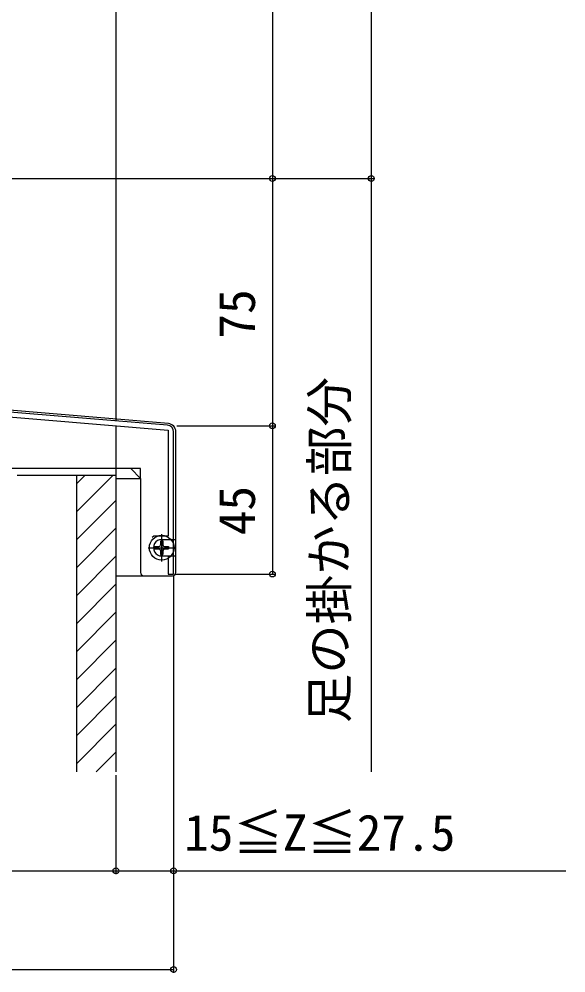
# Model space of a CAD drawing. Units: millimetres, scale not verified. Extents: x -875 to 875, y -1300 to 1293.
# Drawn here: x -544.9 to -379, y -59.8 to 229.6 of the extents above; entities that cross this region are included whole.
import ezdxf
from ezdxf.enums import TextEntityAlignment as Align

# ---------------------------------------------------------------- set-up
doc = ezdxf.new("R2010")
doc.units = ezdxf.units.MM
doc.header["$LTSCALE"] = 8
for name, color, linetype in [('0-3_YKK_11', 7, 'Continuous'), ('0-6_YKK_13', 4, 'Continuous'), ('0-8_YKK_D', 6, 'Continuous'), ('0-A_YSS_K', 3, 'Continuous')]:
    doc.layers.add(name, color=color, linetype=linetype)
doc.styles.add('ＭＳ ゴシック', font='')
doc.styles.get('ＭＳ ゴシック').set_extended_font_data('MS Gothic')

msp = doc.modelspace()

# ---------------------------------------------------------------- linework, layer by layer
at = {"layer": '0-3_YKK_11'}
for p, q in [((-499.857, 106.351), (-662.377, 119.894)), ((-501.623, 71.698), (-501.623, 66.698)), ((-504.123, 69.198), (-499.123, 69.198))]:
    msp.add_line(p, q, dxfattribs=at)
for points in [[(-662.501, 118.399), (-598.48, 113.064), (-598.287, 113.168), (-597.739, 113.123), (-597.566, 112.988), (-499.623, 104.826), (-499.623, 72.698), (-504.039, 72.698), (-504.522, 72.327)], [(-499.623, 66.798), (-499.623, 61.198), (-498.023, 61.198), (-498.023, 104.358)]]:
    msp.add_lwpolyline(points, dxfattribs=at)
msp.add_arc((-500.023, 104.358), 2, 360, 85.23635, dxfattribs=at)
at = {"layer": '0-6_YKK_13'}
for p, q in [((-499.616, 106.867), (-559.024, 111.799)), ((-499.616, 106.867), (-559.024, 111.799)), ((-497.323, 61.677), (-497.323, 104.376)), ((-497.323, 71.677), (-497.323, 104.376)), ((-511.023, 93.177), (-548.023, 93.177)), ((-508.023, 93.177), (-548.023, 93.177)), ((-511.023, 93.177), (-508.023, 90.177)), ((-508.023, 90.177), (-508.023, 93.177)), ((-515.523, 90.177), (-508.023, 90.177)), ((-508.023, 90.177), (-508.023, 61.677)), ((-501.623, 65.027), (-501.623, 73.327)), ((-503.673, 69.527), (-503.673, 68.827)), ((-503.673, 69.527), (-502.473, 69.527)), ((-501.973, 71.227), (-501.273, 71.227)), ((-501.973, 71.227), (-501.973, 70.027)), ((-501.623, 71.677), (-497.323, 71.677)), ((-501.273, 71.227), (-501.273, 70.027)), ((-500.773, 69.527), (-499.573, 69.527)), ((-499.573, 69.527), (-499.573, 68.827)), ((-505.773, 69.177), (-497.473, 69.177)), ((-503.673, 68.827), (-502.473, 68.827)), ((-501.973, 68.327), (-501.973, 67.127)), ((-501.973, 67.127), (-501.273, 67.127)), ((-501.623, 66.677), (-497.323, 66.677)), ((-501.273, 68.327), (-501.273, 67.127)), ((-500.773, 68.827), (-499.573, 68.827)), ((-497.323, 61.677), (-497.323, 66.677)), ((-515.523, 60.677), (-498.323, 60.677)), ((-507.023, 60.677), (-498.323, 60.677))]:
    msp.add_line(p, q, dxfattribs=at)
msp.add_circle((-501.623, 69.177), 3.75, dxfattribs=at)
msp.add_circle((-501.623, 69.177), 3.75, dxfattribs=at)
for centre, radius, start, end in [((-499.823, 104.376), 2.5, 0, 85.25473), ((-499.823, 104.376), 2.5, 0, 85.25473), ((-501.623, 69.177), 2.5, 89.98978, 270.01022), ((-502.473, 70.027), 0.5, 270, 0), ((-500.773, 70.027), 0.5, 180, 270), ((-502.473, 68.327), 0.5, 0, 90), ((-500.773, 68.327), 0.5, 90, 180), ((-507.023, 61.677), 1, 180, 270), ((-498.323, 61.677), 1, 270, 0), ((-498.323, 61.677), 1, 270, 0)]:
    msp.add_arc(centre, radius, start, end, dxfattribs=at)
at = {"layer": '0-8_YKK_D'}
for p, q in [((-438.023, 971.199), (-438.023, 181.199)), ((-468.023, 856.199), (-468.023, 181.199)), ((-583.523, 181.199), (-467.023, 181.199)), ((-573.523, 181.199), (-437.023, 181.199)), ((-573.523, 181.199), (-467.023, 181.199)), ((-573.523, 181.199), (-437.023, 181.199)), ((-468.023, 181.199), (-468.023, 106.199)), ((-438.023, 181.199), (-438.023, 1.198)), ((-497.023, 106.199), (-467.023, 106.199)), ((-497.023, 106.199), (-467.023, 106.199)), ((-468.023, 106.199), (-468.023, 61.199)), ((-497.523, 61.199), (-467.023, 61.199)), ((-498.023, 60.699), (-498.023, -29.802)), ((-498.023, 60.699), (-498.023, -59.802)), ((-515.523, 0.198), (-515.523, -29.802)), ((-515.523, 0.198), (-515.523, -29.802)), ((-680.523, -28.802), (-515.523, -28.802)), ((-698.023, -58.802), (-498.023, -58.802))]:
    msp.add_line(p, q, dxfattribs=at)
msp.add_lwpolyline([(-515.523, -28.802), (-498.023, -28.802), (-378.961, -28.802)], dxfattribs=at)
for centre in [(-468.023, 181.199), (-468.023, 181.199), (-438.023, 181.199), (-438.023, 181.199), (-468.023, 106.199), (-468.023, 106.199), (-468.023, 61.199), (-515.523, -28.802), (-515.523, -28.802), (-498.023, -28.802), (-498.023, -58.802)]:
    msp.add_circle(centre, 0.875, dxfattribs=at)
at = {"layer": '0-A_YSS_K'}
for p, q in [((-515.523, 516.198), (-515.523, 107.656)), ((-515.523, 106.151), (-515.523, 91.198)), ((-527.523, 91.198), (-527.523, 1.198)), ((-516.37, 91.198), (-527.523, 80.045)), ((-524.855, 91.198), (-527.523, 88.53)), ((-515.523, 83.559), (-527.523, 71.559)), ((-515.523, 75.074), (-527.523, 63.074)), ((-515.523, 66.589), (-527.523, 54.589)), ((-515.523, 58.104), (-527.523, 46.104)), ((-515.523, 49.618), (-527.523, 37.618)), ((-515.523, 41.133), (-527.523, 29.133)), ((-515.523, 32.648), (-527.523, 20.648)), ((-515.523, 24.162), (-527.523, 12.162)), ((-515.523, 15.677), (-527.523, 3.677)), ((-515.523, 7.192), (-521.517, 1.198))]:
    msp.add_line(p, q, dxfattribs=at)
for points in [[(-545.523, 91.198), (-527.523, 91.198), (-527.523, 1.198)], [(-527.523, 91.198), (-515.523, 91.198), (-515.523, 1.198)]]:
    msp.add_lwpolyline(points, dxfattribs=at)

# ---------------------------------------------------------------- texts
at = {"layer": '0-8_YKK_D', "style": 'ＭＳ ゴシック'}
for s, p in [('75', (-470.023, 132.619)), ('足の掛かる部分', (-441.983, 15.943)), ('45', (-470.023, 72.96))]:
    msp.add_text(s, height=11, rotation=90, dxfattribs=at).set_placement(p, align=Align.BOTTOM_LEFT)
msp.add_text('15≦Z≦27.5', height=11, dxfattribs=at).set_placement((-494.824, -26.035), align=Align.BOTTOM_LEFT)

doc.saveas('drawing.dxf')
